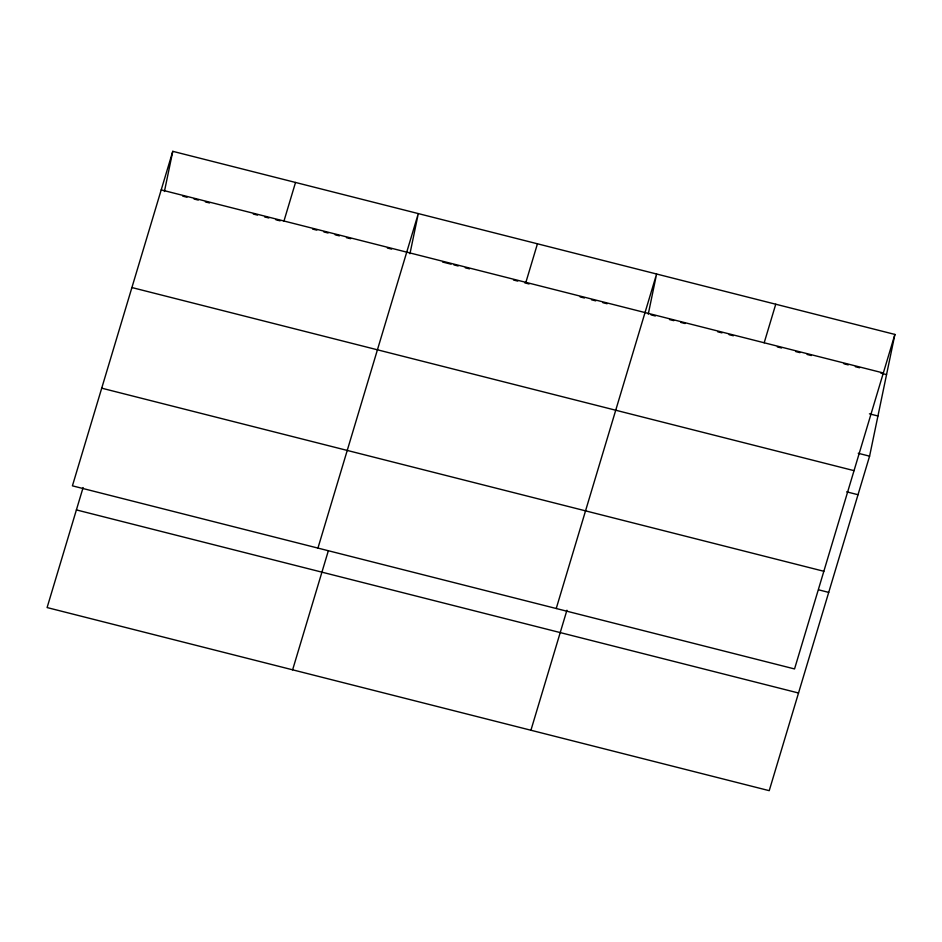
<?xml version="1.0" encoding="UTF-8"?>
<svg xmlns="http://www.w3.org/2000/svg" width="942" height="942" viewBox="0 0 942 942"><rect width="100%" height="100%" fill="white"/><g stroke="black" fill="none" stroke-linecap="round" stroke-linejoin="round"><path stroke-width="1.41" d="M164.414 191.497L172.775 151.332L894.9 334.434L869.584 456.163L769.225 790.668L47.1 607.566L83.108 487.544M409.947 253.751L418.295 213.587L317.937 548.091M648.249 314.181L656.598 274.004L556.239 608.508M172.775 151.332L72.416 485.837L794.542 668.938L894.9 334.434M283.966 221.017L295.529 182.454M292.621 669.821L328.216 551.2M525.883 282.353L537.446 243.801M530.923 730.25L566.931 610.228M764.186 342.782L775.749 304.219M161.2 189.884L883.337 372.985M182.76 196.148L186.999 197.231M194.052 199.021L198.279 200.093M205.344 201.882L209.571 202.954M253.316 214.046L257.543 215.117M264.608 216.907L268.835 217.979M275.888 219.769L280.127 220.84M312.579 229.071L316.806 230.142M323.871 231.932L328.099 233.004M335.152 234.793L339.391 235.865M346.444 237.655L350.671 238.726M387.362 248.029L391.601 249.1M442.563 262.029L451.077 264.184M453.914 264.902L458.165 265.985M465.266 267.787L469.516 268.859M513.484 280.01L517.747 281.093M524.835 282.894L529.098 283.966M580.154 296.918L584.417 297.99M591.505 299.791L595.756 300.875M602.856 302.676L607.107 303.748M651.075 314.899L655.338 315.982M669.515 319.573L673.777 320.657M680.866 322.447L685.128 323.53M717.745 331.808L722.008 332.879M729.096 334.681L733.347 335.764M777.327 346.915L781.577 347.987M795.766 351.59L800.017 352.661M807.117 354.463L811.368 355.546M843.997 363.812L848.247 364.895M855.336 366.685L859.599 367.769M880.876 373.162L886.552 374.598M869.431 413.832L877.944 415.987M858.233 453.29L869.584 456.163M131.904 287.546L854.029 470.647M846.67 491.842L858.021 494.727M101.712 388.175L823.85 571.276M818.786 589.869L828.713 592.388M76.396 509.905L798.533 693.006"/></g></svg>
